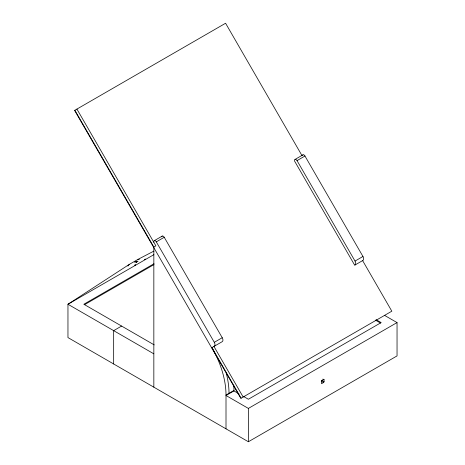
<?xml version="1.0" encoding="UTF-8"?>
<svg xmlns="http://www.w3.org/2000/svg" width="465" height="465" viewBox="0 0 465 465"><rect width="100%" height="100%" fill="white"/><g stroke="black" fill="none" stroke-linecap="round" stroke-linejoin="round"><path stroke-width="0.7" d="M134.838 265.079L135.454 264.847M135.466 264.881L134.879 265.12M144.766 259.342L145.382 259.11M145.365 259.179L144.795 259.383M127.904 266.056L129.299 264.393L137.96 259.394L153.95 251.065M129.299 264.393L67.96 304.255L67.96 337.584L248.38 441.75L397.04 355.917L397.04 322.588L384.613 315.41M154.322 240.655L162.262 236.069M295.054 159.408L302.988 154.822M153.839 242.312L153.839 241.62A2.04 1.18 60 0 1 154.729 240.597A2.04 1.18 60 0 1 156.298 241.864L164.238 237.284L222.235 337.73A3.4 1.965 60 0 1 222.235 341.659L211.912 347.617A68.041 39.281 60 0 1 226.007 395.035L226.007 428.835M297.03 160.617L304.964 156.037L362.962 256.482A3.4 1.965 60 0 1 362.962 260.412L354.685 265.19L294.566 161.064L294.566 160.373A2.04 1.18 60 0 1 295.455 159.35A2.04 1.18 60 0 1 297.03 160.617L355.022 261.063A3.4 1.965 60 0 1 355.022 264.992M153.839 387.171L153.839 247.025L155.88 245.846L76.917 109.083M135.978 261.371L134.536 262.202L136.64 262.068L138.082 261.237L135.978 261.371L136.448 262.615M153.898 254.64L67.96 304.255L153.839 353.836M153.985 263.748L83.834 304.255L154.235 344.902M84.461 304.726L153.985 264.585M121.603 326.058L113.663 330.638L113.663 363.973M214.295 346.245A3.4 1.965 60 0 0 214.295 342.316L222.235 337.73M355.022 261.063L362.962 256.482M226.007 395.035L233.942 390.455A68.041 39.281 60 0 0 233.773 385.671M233.942 390.455L233.942 390.92L226.007 395.5L248.38 408.415L397.04 322.588M323.553 382.515L321.867 383.486A0.68 0.395 -60 0 1 321.385 383.207L321.385 381.265A0.68 0.395 -60 0 1 321.867 380.434L323.553 379.457A0.68 0.395 -60 0 1 324.035 379.736L324.035 381.684A0.68 0.395 -60 0 1 323.553 382.515L321.245 381.184M137.96 259.394L139.401 259.255M376.144 319.688L381.166 322.588L248.38 399.249L243.358 396.354M375.511 320.158L380.539 323.059M322.879 379.068L324.035 379.736M321.722 380.347L324.035 381.684M233.314 390.553L238.964 393.814M302.006 155.624L225.583 23.25L74.592 110.42L240.835 398.366L391.826 311.195L362.619 260.609M156.298 241.864L214.295 342.316M213.952 346.437L243.16 397.023M74.877 110.257L153.839 247.025M211.912 347.617L241.12 398.203M248.38 408.415L248.38 441.75M226.211 373A68.041 39.281 60 0 1 229.013 393.303M161.785 236.848A2.04 1.18 60 0 1 162.75 236.022A2.04 1.18 60 0 1 164.238 237.284M302.512 155.595A2.04 1.18 60 0 1 303.476 154.775A2.04 1.18 60 0 1 304.964 156.037"/></g></svg>
